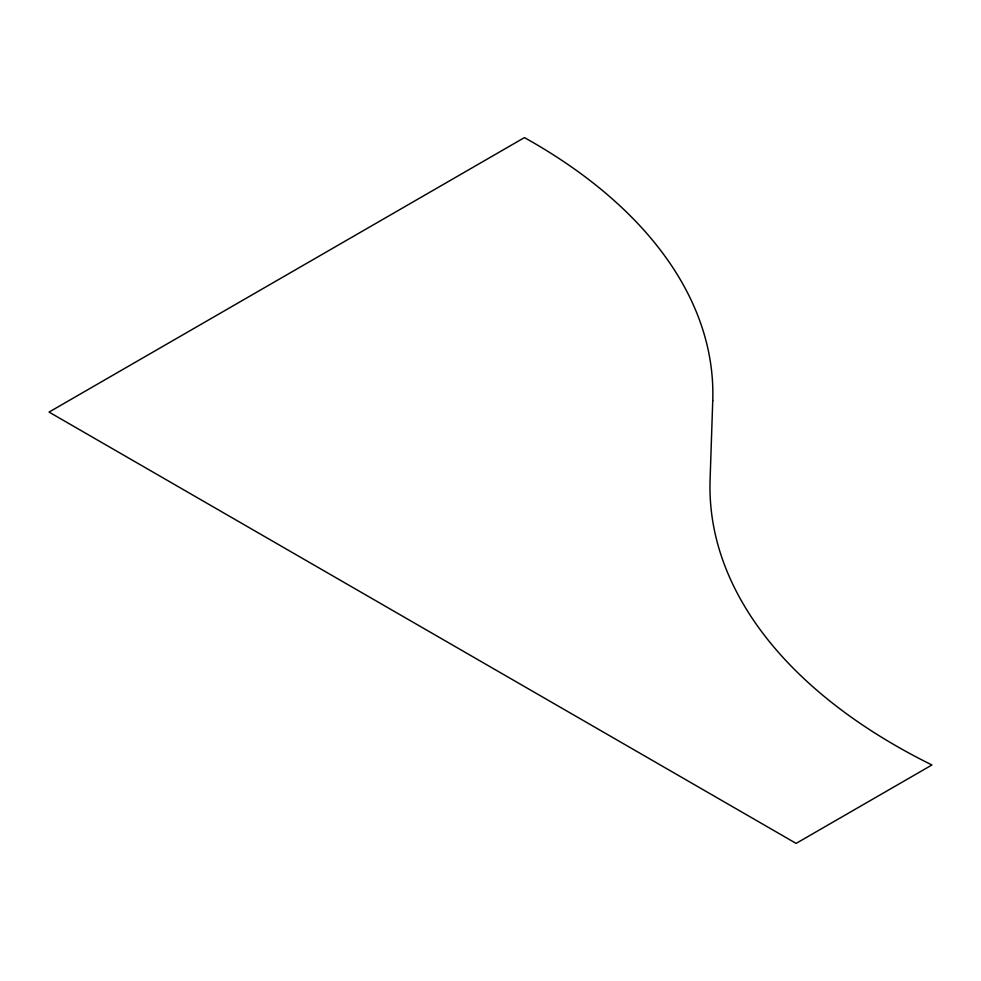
<?xml version="1.0" encoding="UTF-8"?>
<svg xmlns="http://www.w3.org/2000/svg" width="981" height="981" viewBox="0 0 981 981"><rect width="100%" height="100%" fill="white"/><g stroke="black" fill="none" stroke-linecap="round" stroke-linejoin="round"><path stroke-width="1.47" d="M712.746 400.689L710.085 479.893A633.088 365.508 0 0 0 931.95 764.972L796.118 843.39L49.05 412.081L524.455 137.61A616.583 355.98 0 0 1 712.746 400.689"/></g></svg>
